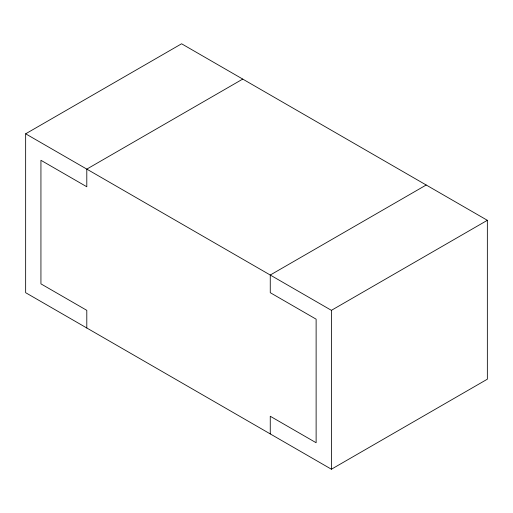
<?xml version="1.0" encoding="UTF-8"?>
<svg xmlns="http://www.w3.org/2000/svg" width="513" height="513" viewBox="0 0 513 513"><rect width="100%" height="100%" fill="white"/><g stroke="black" fill="none" stroke-linecap="round" stroke-linejoin="round"><path stroke-width="0.77" d="M25.65 133.81L181.589 43.778L487.35 220.308L487.35 379.19L331.411 469.222L25.65 292.692L25.65 133.81L331.411 310.339L487.35 220.308M242.739 79.085L86.8 169.117L86.8 186.77L40.937 160.293L40.937 283.862L86.8 310.339L86.8 327.993M426.2 185.007L270.261 275.032L270.261 292.686L316.123 319.169L316.123 442.738L270.261 416.261L270.261 433.915M331.411 310.339L331.411 469.222"/></g></svg>
